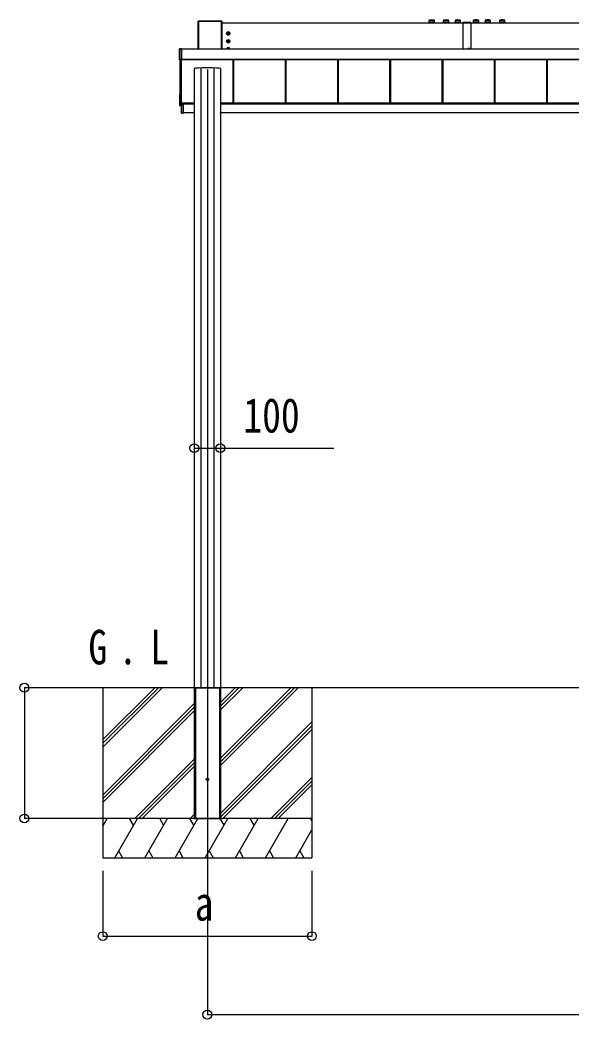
# Model space of a CAD drawing. Units: millimetres, scale not verified. Extents: x -16820 to 16820, y -11880 to 11880.
# Drawn here: x -13332 to -11224, y -9217 to -5396 of the extents above; entities that cross this region are included whole.
import ezdxf
from ezdxf.enums import TextEntityAlignment as Align

# ---------------------------------------------------------------- set-up
doc = ezdxf.new("R2010")
doc.units = ezdxf.units.MM
doc.header["$LTSCALE"] = 60
for name, color, linetype in [('0-2_USER1', 3, 'Continuous'), ('0-3_YKK_12', 2, 'Continuous'), ('0-4_YKK_A1', 4, 'Continuous'), ('0-5_YKK_D', 6, 'Continuous')]:
    doc.layers.add(name, color=color, linetype=linetype)
doc.styles.add('ＭＳ ゴシック', font='')
doc.styles.get('ＭＳ ゴシック').set_extended_font_data('MS Gothic')

msp = doc.modelspace()

# ---------------------------------------------------------------- linework, layer by layer
at = {"layer": '0-3_YKK_12'}
msp.add_line((-12614.92, -5585.03), (-12614.92, -8719.28), dxfattribs=at)
at = {"layer": '0-4_YKK_A1'}
for p, q in [((-12649.92, -5507.25), (-12649.92, -5400.49)), ((-12649.58, -5400.63), (-12649.92, -5400.49)), ((-12649.58, -5507.25), (-12649.58, -5400.63)), ((-12649.42, -5399.99), (-12560.42, -5399.99)), ((-12649.42, -5399.99), (-12649.08, -5400.13)), ((-12649.08, -5400.13), (-12649.08, -5400.62)), ((-12649.08, -5400.13), (-12560.76, -5400.13)), ((-12649.08, -5400.62), (-12649.08, -5507.25)), ((-12560.76, -5400.62), (-12649.08, -5400.62)), ((-12560.76, -5400.13), (-12560.42, -5399.99)), ((-12560.76, -5400.13), (-12560.76, -5400.62)), ((-12560.76, -5507.25), (-12560.76, -5400.62)), ((-12559.92, -5400.49), (-12560.26, -5400.63)), ((-12560.26, -5400.63), (-12560.26, -5507.25)), ((-12559.92, -5400.49), (-12559.92, -5507.25)), ((-12559.92, -5406.51), (-12022.02, -5406.51)), ((-11767.49, -5399.1), (-11767.89, -5405.66)), ((-11746.15, -5405.66), (-11746.55, -5399.1)), ((-11712.49, -5399.09), (-11712.89, -5405.65)), ((-11691.15, -5405.65), (-11691.55, -5399.09)), ((-11667.49, -5399.08), (-11667.89, -5405.64)), ((-11646.15, -5405.64), (-11646.55, -5399.08)), ((-11607.02, -5405.53), (-11637.02, -5405.53)), ((-11637.02, -5405.53), (-11637.02, -5507.25)), ((-11607.02, -5405.53), (-11607.02, -5507.25)), ((-11597.49, -5399.07), (-11597.89, -5405.63)), ((-11576.15, -5405.63), (-11576.55, -5399.07)), ((-11552.49, -5399.06), (-11552.89, -5405.62)), ((-11531.15, -5405.62), (-11531.55, -5399.06)), ((-11497.49, -5399.05), (-11497.89, -5405.61)), ((-11476.15, -5405.61), (-11476.55, -5399.05)), ((-12537.2, -5448.24), (-12537.92, -5448.24)), ((-12532.64, -5446.72), (-12531.92, -5446.72)), ((-12537.2, -5478.22), (-12537.92, -5478.22)), ((-12532.64, -5476.7), (-12531.92, -5476.7)), ((-12721.42, -5547.93), (-12721.42, -5506.87)), ((-12713.42, -5505.9), (-12720.95, -5506.37)), ((-12713.42, -5505.9), (-12713.42, -5506.38)), ((-12713.42, -5506.38), (-12713.42, -5548.35)), ((-9120.92, -5507.25), (-12713.42, -5507.25)), ((-12532.64, -5506.83), (-12531.92, -5506.83)), ((-12531.92, -5506.83), (-12531.92, -5507.25)), ((-12721.42, -5548.18), (-12721.42, -5547.93)), ((-12720.95, -5547.91), (-12713.42, -5548.35)), ((-12713.42, -5548.87), (-12720.95, -5548.43)), ((-12720.95, -5548.43), (-12720.95, -5548.68)), ((-12720.95, -5548.68), (-12715.24, -5549.03)), ((-12719.92, -5548.74), (-12719.92, -5721.62)), ((-12715.24, -5549.03), (-12715.24, -5548.99)), ((-12714.92, -5548.99), (-12714.92, -5721.62)), ((-12714.64, -5549), (-12713.42, -5549.08)), ((-12714.64, -5549), (-12713.42, -5549.08)), ((-12714.64, -5549), (-12714.64, -5549)), ((-9120.92, -5546.91), (-12713.42, -5546.91)), ((-9120.92, -5547.42), (-12713.42, -5547.42)), ((-12713.42, -5547.56), (-9120.92, -5547.56)), ((-9120.92, -5547.56), (-12713.42, -5547.56)), ((-12713.42, -5548.35), (-12713.42, -5548.87)), ((-12713.42, -5548.87), (-12713.42, -5549.08)), ((-12516.42, -5713.65), (-12516.42, -5547.56)), ((-12516.02, -5713.65), (-12516.02, -5547.56)), ((-12513.42, -5713.65), (-12513.42, -5547.56)), ((-12316.42, -5713.65), (-12316.42, -5547.56)), ((-12313.82, -5713.65), (-12313.82, -5547.56)), ((-12313.42, -5713.65), (-12313.42, -5547.56)), ((-12116.42, -5713.65), (-12116.42, -5547.56)), ((-12113.82, -5713.65), (-12113.82, -5547.56)), ((-12113.42, -5713.65), (-12113.42, -5547.56)), ((-11916.42, -5713.65), (-11916.42, -5547.56)), ((-11913.82, -5713.65), (-11913.82, -5547.56)), ((-11913.42, -5713.65), (-11913.42, -5547.56)), ((-11716.42, -5713.65), (-11716.42, -5547.56)), ((-11713.82, -5713.65), (-11713.82, -5547.56)), ((-11713.42, -5713.65), (-11713.42, -5547.56)), ((-11516.42, -5713.65), (-11516.42, -5547.56)), ((-11513.82, -5713.65), (-11513.82, -5547.56)), ((-11513.42, -5713.65), (-11513.42, -5547.56)), ((-11316.42, -5713.65), (-11316.42, -5547.56)), ((-11313.82, -5713.65), (-11313.82, -5547.56)), ((-11313.42, -5713.65), (-11313.42, -5547.56)), ((-12639.74, -5579.62), (-12639.74, -7950)), ((-12590.11, -5579.62), (-12590.11, -7950)), ((-12564.92, -5581.36), (-12564.92, -7950)), ((-12721.42, -5681.56), (-12721.42, -5722.62)), ((-12720.95, -5681.06), (-12719.92, -5681)), ((-12720.42, -5682.03), (-12719.92, -5682)), ((-12719.92, -5682.06), (-12720.42, -5682.09)), ((-12721.42, -5722.87), (-12721.42, -5722.62)), ((-12720.95, -5723.12), (-12715.24, -5723.47)), ((-12720.95, -5723.12), (-12720.95, -5723.37)), ((-12720.95, -5723.37), (-12714.42, -5723.78)), ((-12720.95, -5723.37), (-12720.95, -5723.37)), ((-12720.95, -5723.37), (-12714.42, -5723.78)), ((-12715.42, -5722.12), (-12719.42, -5722.12)), ((-12715.24, -5723.51), (-12715.24, -5723.47)), ((-12714.92, -5722.49), (-12714.92, -5721.62)), ((-12714.92, -5723.17), (-12714.92, -5723.21)), ((-12714.42, -5723.58), (-12714.64, -5723.57)), ((-12714.62, -5722.56), (-12714.42, -5722.57)), ((-12714.42, -5715.15), (-12714.42, -5713.4)), ((-12714.42, -5718.74), (-12714.42, -5715.15)), ((-12714.14, -5715.15), (-12714.42, -5715.15)), ((-12714.42, -5751.82), (-12714.42, -5718.74)), ((-12714.14, -5718.74), (-12714.42, -5718.74)), ((-12714.14, -5713.4), (-12714.14, -5715.15)), ((-12714.14, -5718.74), (-12714.14, -5751.82)), ((-12714.12, -5718.44), (-12714.12, -5715.45)), ((-12714.12, -5718.44), (-12714.12, -5718.44)), ((-12707.92, -5718.72), (-12714.12, -5718.74)), ((-12714.11, -5718.44), (-12714.11, -5718.44)), ((-12713.92, -5718.24), (-12713.92, -5715.65)), ((-12713.64, -5715.65), (-12713.92, -5715.65)), ((-12713.92, -5718.25), (-12713.92, -5718.24)), ((-12713.64, -5718.24), (-12713.92, -5718.24)), ((-12713.64, -5715.65), (-12713.64, -5718.24)), ((-12713.64, -5718.24), (-12707.92, -5718.22)), ((-12712.92, -5713.94), (-12712.92, -5713.4)), ((-12712.92, -5713.94), (-12707.92, -5713.93)), ((-12664.92, -5713.65), (-12711.92, -5713.65)), ((-12711.92, -5713.65), (-12711.92, -5713.94)), ((-12711.92, -5713.94), (-12711.92, -5713.94)), ((-12711.92, -5713.94), (-12711.16, -5713.94)), ((-12707.92, -5718.22), (-12707.92, -5713.93)), ((-12707.92, -5715.65), (-12664.92, -5715.65)), ((-12707.92, -5718.22), (-12707.92, -5718.42)), ((-12664.92, -5718.52), (-12707.92, -5718.52)), ((-9117.42, -5713.65), (-12564.92, -5713.65)), ((-12564.92, -5715.65), (-9118.92, -5715.65)), ((-9120.92, -5718.52), (-12564.92, -5718.52)), ((-12714.42, -5751.82), (-12714.14, -5751.82)), ((-12714.14, -5751.82), (-12707.92, -5752.2)), ((-12707.92, -5750), (-12665.77, -5750)), ((-12665.92, -5752.18), (-12665.79, -5750)), ((-12665.77, -5750), (-12665.29, -5750)), ((-12665.29, -5750), (-12665.42, -5752.18)), ((-12664.92, -5750), (-12665.29, -5750)), ((-12564.55, -5750), (-12564.92, -5750)), ((-12564.92, -5752.18), (-12564.42, -5752.18)), ((-12564.42, -5752.5), (-12564.92, -5752.5)), ((-12564.55, -5750), (-12564.07, -5750)), ((-12564.42, -5752.18), (-12564.55, -5750)), ((-12564.42, -5752.5), (-12564.42, -5752.18)), ((-12564.22, -5752.5), (-12564.42, -5752.5)), ((-12564.07, -5750), (-9120.92, -5750)), ((-12564.05, -5750), (-12563.92, -5752.18)), ((-12664.92, -7946), (-12664.92, -8450)), ((-12564.92, -7946), (-12564.92, -8450)), ((-4945.98, -7950), (-13253.69, -7950)), ((-13014.92, -7950), (-13014.92, -8600)), ((-13014.92, -8176.63), (-12788.29, -7950)), ((-13014.92, -8148.35), (-12816.57, -7950)), ((-13014.92, -8162.49), (-12802.49, -7950.06)), ((-12664.92, -7950), (-12664.92, -8450)), ((-12662.42, -7950), (-12662.42, -8450)), ((-12660.92, -7950), (-12660.92, -8450)), ((-12568.92, -7950), (-12568.92, -8450)), ((-12567.42, -7950), (-12567.42, -8450)), ((-12565.22, -7950), (-12564.92, -7950)), ((-12564.92, -7950), (-12564.92, -8450)), ((-12564.92, -8035), (-12479.92, -7950)), ((-12564.92, -8020.86), (-12494.06, -7950)), ((-12564.92, -8006.71), (-12508.21, -7950)), ((-12564.92, -8247.13), (-12267.83, -7950.04)), ((-12564.92, -8232.99), (-12281.97, -7950.04)), ((-12564.92, -8218.85), (-12296.11, -7950.04)), ((-12214.92, -7950), (-12214.92, -8600)), ((-13014.92, -8360.48), (-12664.92, -8010.48)), ((-13014.92, -8374.62), (-12664.92, -8024.62)), ((-13014.92, -8388.76), (-12664.92, -8038.76)), ((-12564.92, -8430.98), (-12214.92, -8080.98)), ((-12564.92, -8445.12), (-12214.92, -8095.12)), ((-12555.66, -8450), (-12214.92, -8109.26)), ((-12892.31, -8450), (-12664.92, -8222.61)), ((-12878.17, -8450), (-12664.92, -8236.75)), ((-12864.03, -8450), (-12664.92, -8250.9)), ((-12371.81, -8450), (-12214.92, -8293.11)), ((-12357.67, -8450), (-12214.92, -8307.25)), ((-12343.53, -8450), (-12214.92, -8321.39)), ((-12680.18, -8450), (-12664.92, -8434.74)), ((-12214.92, -8450), (-13014.92, -8450)), ((-13014.92, -8478.94), (-12998.21, -8450)), ((-12214.92, -8450), (-13014.92, -8450)), ((-13013.21, -8475.98), (-13014.92, -8473.02)), ((-12969.34, -8600), (-12882.74, -8450)), ((-12897.74, -8475.98), (-12912.74, -8450)), ((-12853.87, -8600), (-12767.27, -8450)), ((-12782.27, -8475.98), (-12797.27, -8450)), ((-12738.4, -8600), (-12651.8, -8450)), ((-12666.8, -8475.98), (-12681.8, -8450)), ((-12664.92, -8450), (-12564.92, -8450)), ((-12622.93, -8600), (-12536.33, -8450)), ((-12551.33, -8475.98), (-12566.33, -8450)), ((-12507.46, -8600), (-12420.86, -8450)), ((-12435.86, -8475.98), (-12450.86, -8450)), ((-12391.99, -8600), (-12305.39, -8450)), ((-12214.92, -8458.66), (-12219.92, -8450)), ((-12276.52, -8600), (-12214.92, -8493.3)), ((-12954.35, -8574.02), (-12939.35, -8600)), ((-12838.88, -8574.02), (-12823.88, -8600)), ((-12723.41, -8574.02), (-12708.41, -8600)), ((-12607.93, -8574.02), (-12592.94, -8600)), ((-12492.47, -8574.02), (-12477.47, -8600)), ((-12377, -8574.02), (-12362, -8600)), ((-12261.52, -8574.02), (-12246.53, -8600)), ((-13014.92, -8600), (-12214.92, -8600))]:
    msp.add_line(p, q, dxfattribs=at)
for points in [[(-12022.02, -5406.51), (-6222.02, -5406.51), (-5669.92, -5406.51)], [(-11768.78, -5405.92), (-11768.89, -5406.09), (-11768.91, -5406.24)], [(-11768.43, -5405.77), (-11768.38, -5405.74), (-11768.02, -5405.67), (-11767.3, -5405.61), (-11766.25, -5405.55), (-11764.9, -5405.49), (-11763.31, -5405.45), (-11761.5, -5405.41), (-11759.56, -5405.39), (-11757.53, -5405.38), (-11755.49, -5405.38), (-11753.5, -5405.4), (-11751.62, -5405.43), (-11749.91, -5405.47), (-11748.43, -5405.51), (-11747.23, -5405.57), (-11746.34, -5405.64), (-11745.8, -5405.71), (-11745.63, -5405.75)], [(-11713.78, -5405.91), (-11713.89, -5406.08), (-11713.91, -5406.24)], [(-11713.43, -5405.76), (-11713.38, -5405.74), (-11713.02, -5405.66), (-11712.3, -5405.6), (-11711.25, -5405.54), (-11709.9, -5405.48), (-11708.31, -5405.44), (-11706.5, -5405.4), (-11704.56, -5405.38), (-11702.53, -5405.37), (-11700.49, -5405.37), (-11698.5, -5405.39), (-11696.62, -5405.42), (-11694.91, -5405.46), (-11693.43, -5405.51), (-11692.23, -5405.56), (-11691.34, -5405.63), (-11690.8, -5405.7), (-11690.63, -5405.74)], [(-11668.78, -5405.91), (-11668.89, -5406.07), (-11668.91, -5406.23)], [(-11668.43, -5405.76), (-11668.38, -5405.73), (-11668.02, -5405.66), (-11667.3, -5405.59), (-11666.25, -5405.53), (-11664.9, -5405.47), (-11663.31, -5405.43), (-11661.5, -5405.4), (-11659.56, -5405.37), (-11657.53, -5405.36), (-11655.49, -5405.37), (-11653.5, -5405.38), (-11651.62, -5405.41), (-11649.91, -5405.45), (-11648.43, -5405.5), (-11647.23, -5405.56), (-11646.34, -5405.62), (-11645.8, -5405.69), (-11645.63, -5405.74)], [(-11598.63, -5405.79), (-11598.69, -5405.81), (-11598.81, -5405.93)], [(-11598.4, -5405.72), (-11598.24, -5405.68), (-11597.7, -5405.61), (-11596.81, -5405.55), (-11595.61, -5405.49), (-11594.13, -5405.44), (-11592.43, -5405.4), (-11590.55, -5405.37), (-11588.55, -5405.35), (-11586.51, -5405.35), (-11584.48, -5405.36), (-11582.54, -5405.38), (-11580.74, -5405.42), (-11579.14, -5405.46), (-11577.79, -5405.51), (-11576.74, -5405.57), (-11576.02, -5405.64), (-11575.66, -5405.71), (-11575.65, -5405.72)], [(-11553.63, -5405.78), (-11553.69, -5405.81), (-11553.81, -5405.92)], [(-11553.4, -5405.72), (-11553.24, -5405.67), (-11552.7, -5405.6), (-11551.81, -5405.54), (-11550.61, -5405.48), (-11549.13, -5405.43), (-11547.43, -5405.39), (-11545.55, -5405.36), (-11543.55, -5405.35), (-11541.51, -5405.34), (-11539.48, -5405.35), (-11537.54, -5405.37), (-11535.74, -5405.41), (-11534.14, -5405.45), (-11532.79, -5405.51), (-11531.74, -5405.57), (-11531.02, -5405.63), (-11530.66, -5405.7), (-11530.65, -5405.71)], [(-11498.63, -5405.77), (-11498.69, -5405.8), (-11498.81, -5405.91)], [(-11498.4, -5405.71), (-11498.24, -5405.66), (-11497.7, -5405.59), (-11496.81, -5405.53), (-11495.61, -5405.47), (-11494.13, -5405.42), (-11492.43, -5405.38), (-11490.55, -5405.35), (-11488.55, -5405.34), (-11486.51, -5405.33), (-11484.48, -5405.34), (-11482.54, -5405.36), (-11480.74, -5405.4), (-11479.14, -5405.44), (-11477.79, -5405.5), (-11476.74, -5405.56), (-11476.02, -5405.62), (-11475.66, -5405.69), (-11475.65, -5405.7)], [(-12537.92, -5448.24), (-12537.92, -5446.72), (-12537.2, -5446.72)], [(-12535.68, -5445.2), (-12535.68, -5444.48), (-12534.16, -5444.48), (-12534.16, -5445.2)], [(-12534.16, -5449.76), (-12534.16, -5450.48), (-12535.68, -5450.48), (-12535.68, -5449.76)], [(-12531.92, -5446.72), (-12531.92, -5448.24), (-12532.64, -5448.24)], [(-12539.92, -5507.25), (-12539.92, -5504.7), (-12534.92, -5501.81)], [(-12537.92, -5478.22), (-12537.92, -5476.7), (-12537.2, -5476.7)], [(-12535.68, -5475.18), (-12535.68, -5474.46), (-12534.16, -5474.46), (-12534.16, -5475.18)], [(-12534.16, -5479.74), (-12534.16, -5480.46), (-12535.68, -5480.46), (-12535.68, -5479.74)], [(-12534.92, -5501.81), (-12529.92, -5504.7), (-12529.92, -5507.25)], [(-12531.92, -5476.7), (-12531.92, -5478.22), (-12532.64, -5478.22)], [(-12713.42, -5506.38), (-12720.95, -5506.85), (-12720.95, -5547.91)], [(-12537.92, -5507.25), (-12537.92, -5506.83), (-12537.2, -5506.83)], [(-12535.68, -5505.31), (-12535.68, -5504.59), (-12534.16, -5504.59), (-12534.16, -5505.31)], [(-12715.24, -5548.99), (-12715.18, -5548.98), (-12715.13, -5548.97)], [(-12664.92, -5581.36), (-12664.92, -7950), (-12664.62, -7950), (-12565.22, -7950)], [(-12720.42, -5682.03), (-12720.42, -5722.15), (-12714.92, -5722.49), (-12714.92, -5723.17)], [(-12714.62, -5713.4), (-12704.92, -5713.4), (-12704.92, -5713.65)], [(-12714.62, -5722.56), (-12714.62, -5723.26), (-12714.42, -5723.27)], [(-12714.11, -5718.44), (-12714.12, -5718.44), (-12714.12, -5718.44)], [(-12714.1, -5718.44), (-12707.92, -5718.42), (-12707.92, -5718.72), (-12707.92, -5752.2)], [(-12707.92, -5752.2), (-12707.92, -5752.5), (-12714.14, -5752.12)], [(-12664.92, -5752.5), (-12665.42, -5752.5), (-12665.62, -5752.5)], [(-12665.42, -5752.5), (-12665.42, -5752.18), (-12664.92, -5752.18)]]:
    msp.add_lwpolyline(points, dxfattribs=at)
for points in [[(-12534.92, -5441.71), (-12529.92, -5444.6), (-12529.92, -5450.37), (-12534.92, -5453.26), (-12539.92, -5450.37), (-12539.92, -5444.6)], [(-12534.92, -5471.69), (-12529.92, -5474.58), (-12529.92, -5480.35), (-12534.92, -5483.24), (-12539.92, -5480.35), (-12539.92, -5474.58)]]:
    msp.add_lwpolyline(points, close=True, dxfattribs=at)
for centre, radius in [((-12534.92, -5447.48), 6.25), ((-12534.92, -5447.48), 5), ((-12534.92, -5477.46), 6.25), ((-12534.92, -5477.46), 5), ((-12614.92, -8300), 5)]:
    msp.add_circle(centre, radius, dxfattribs=at)
for centre, radius, start, end in [((-12649.08, -5400.63), 0.5, 90.15046, 179.81463), ((-12649.2, -5404.73), 4.12, 88.40447, 95.35624), ((-12560.76, -5400.63), 0.5, 0.18537, 89.84954), ((-12560.64, -5404.73), 4.12, 84.64376, 91.59553), ((-11757.01, -5516.29), 117.66, 84.90158, 95.11399), ((-11756.98, -5631.33), 225.52, 87.35048, 92.66936), ((-11764.29, -5399.38), 3.19, 87.13132, 174.52543), ((-11757.13, -5522.98), 126.97, 86.70011, 93.04891), ((-11749.69, -5399.37), 3.15, 1.62446, 87.11785), ((-11745.55, -5406.2), 0.411, 20.47829, 64.60156), ((-11702.01, -5516.28), 117.66, 84.90158, 95.11399), ((-11701.98, -5631.32), 225.52, 87.35048, 92.66936), ((-11709.29, -5399.37), 3.19, 87.13132, 174.52543), ((-11702.13, -5522.97), 126.97, 86.70011, 93.04891), ((-11694.69, -5399.36), 3.15, 1.62446, 87.11785), ((-11690.55, -5406.19), 0.411, 20.47829, 64.60156), ((-11657.01, -5516.27), 117.66, 84.90158, 95.11399), ((-11656.98, -5631.31), 225.52, 87.35048, 92.66936), ((-11664.29, -5399.37), 3.19, 87.13132, 174.52543), ((-11657.13, -5522.96), 126.97, 86.70011, 93.04891), ((-11649.69, -5399.35), 3.15, 1.62446, 87.11785), ((-11645.55, -5406.18), 0.411, 20.47829, 64.60156), ((-11594.33, -5399.35), 3.17, 88.97586, 178.25115), ((-11587, -5516.27), 117.67, 84.90628, 95.11784), ((-11586.98, -5631.3), 225.52, 87.35048, 92.66936), ((-11587.03, -5524.64), 128.66, 86.8506, 93.10193), ((-11579.68, -5399.31), 3.12, 4.87454, 87.70975), ((-11575.58, -5406.18), 0.432, 23.70801, 71.33999), ((-11549.33, -5399.34), 3.17, 88.97586, 178.25115), ((-11542, -5516.26), 117.67, 84.90628, 95.11784), ((-11541.98, -5631.29), 225.52, 87.35048, 92.66936), ((-11542.03, -5524.63), 128.66, 86.8506, 93.10193), ((-11534.68, -5399.3), 3.12, 4.87454, 87.70975), ((-11530.58, -5406.17), 0.432, 23.70801, 71.33999), ((-11494.33, -5399.33), 3.17, 88.97586, 178.25115), ((-11487, -5516.25), 117.67, 84.90628, 95.11784), ((-11486.98, -5631.28), 225.52, 87.35048, 92.66936), ((-11487.03, -5524.62), 128.66, 86.8506, 93.10193), ((-11479.68, -5399.29), 3.12, 4.87454, 87.70975), ((-11475.58, -5406.16), 0.432, 23.70801, 71.33999), ((-12534.92, -5447.48), 5.58, 153.74848, 206.25152), ((-12534.92, -5447.48), 5.58, 93.74848, 146.25152), ((-12534.92, -5447.48), 5.58, 213.74848, 266.25152), ((-12537.2, -5445.2), 1.52, 270, 0), ((-12537.2, -5449.76), 1.52, 0, 90), ((-12534.92, -5447.48), 5.58, 33.74848, 86.25152), ((-12534.92, -5447.48), 5.58, 273.74848, 326.25152), ((-12532.64, -5445.2), 1.52, 180, 270), ((-12532.64, -5449.76), 1.52, 90, 180), ((-12534.92, -5447.48), 5.58, 333.74848, 26.25152), ((-12534.92, -5507.59), 6.25, 3.13115, 176.86885), ((-12534.92, -5477.46), 5.58, 153.74848, 206.25152), ((-12534.92, -5477.46), 5.58, 93.74848, 146.25152), ((-12534.92, -5477.46), 5.58, 213.74848, 266.25152), ((-12534.92, -5507.59), 5.58, 93.74848, 146.25152), ((-12537.2, -5475.18), 1.52, 270, 0), ((-12537.2, -5479.74), 1.52, 0, 90), ((-12534.92, -5477.46), 5.58, 33.74848, 86.25152), ((-12534.92, -5477.46), 5.58, 273.74848, 326.25152), ((-12534.92, -5507.59), 5.58, 33.74848, 86.25152), ((-12532.64, -5475.18), 1.52, 180, 270), ((-12532.64, -5479.74), 1.52, 90, 180), ((-12534.92, -5477.46), 5.58, 333.74848, 26.25152), ((-12720.92, -5506.87), 0.5, 93.6197, 180), ((-12721.06, -5510.16), 3.31, 88.04871, 96.2006), ((-12718.97, -5506.61), 1.99, 173.18988, 187.0582), ((-12534.92, -5507.59), 5.58, 153.74848, 176.48929), ((-12534.92, -5507.59), 5, 3.91504, 176.08496), ((-12537.2, -5505.31), 1.52, 270, 0), ((-12532.64, -5505.31), 1.52, 180, 270), ((-12534.92, -5507.59), 5.58, 3.51071, 26.25152), ((-11615.02, -5507.03), 3, 355.77913, 184.22087), ((-12721.06, -5551.21), 3.31, 88.04871, 96.2006), ((-12720.92, -5547.93), 0.5, 180.01604, 266.51881), ((-12720.92, -5548.18), 0.5, 180.01604, 266.51881), ((-12718.71, -5548.17), 2.26, 173.44064, 186.55936), ((-12715.22, -5548.73), 0.3, 266.50034, 302.29446), ((-12715.13, -5550.14), 1.16, 87.84744, 92.19331), ((-12720.92, -5681.56), 0.5, 93.48119, 179.98396), ((-12720.92, -5722.62), 0.5, 180.01604, 266.51881), ((-12720.92, -5722.87), 0.5, 180, 266.3803), ((-12720.92, -5722.87), 0.5, 180.01604, 266.51881), ((-12719.42, -5721.62), 0.5, 180.01746, 270.01745), ((-12715.42, -5721.62), 0.5, 269.98255, 359.98254), ((-12715.22, -5723.17), 0.3, 266.48405, 359.9811), ((-12715.22, -5723.21), 0.3, 266.48405, 359.9811), ((-12714.62, -5713.1), 0.3, 180.01746, 270.01745), ((-12674.89, -5725.76), 39.81, 176.3927, 176.83925), ((-12714.12, -5715.15), 0.3, 180.01746, 270.01745), ((-12714.12, -5718.74), 0.3, 90.12237, 180), ((-12712.8, -5715.22), 1.35, 177.08798, 189.90325), ((-12712.92, -5718.66), 1.22, 169.53624, 183.72385), ((-12712.91, -5718.61), 1.21, 171.62247, 185.82998), ((-12712.87, -5718.66), 1.25, 169.72631, 183.54265), ((-12714.1, -5718.74), 0.3, 90.22184, 92.22662), ((-12714.1, -5718.58), 0.141, 90.0241, 94.22537), ((-12713.71, -5720.23), 1.98, 88.04873, 96.20074), ((-12714.12, -5751.82), 0.3, 180, 266.5), ((-12712.91, -5751.97), 1.24, 173.06854, 186.93146), ((-12665.62, -5752.2), 0.3, 176.5, 270), ((-12564.22, -5752.2), 0.3, 270, 3.5)]:
    msp.add_arc(centre, radius, start, end, dxfattribs=at)
for centre, major_axis, ratio, start_param, end_param in [((-12649.42, -5400.49), (0.382, -0.325), 0.996231, 2.2770247, 3.8440941), ((-12560.42, -5400.49), (0.382, 0.325), 0.996231, 5.5806839, 7.1477533), ((-12714.64, -5549.02), (0.6, -0.037), 0.034769, 2.4574856, 3.1437205), ((-12714.64, -5549.02), (0.6, -0.037), 0.034769, 1.5729242, 2.4574856), ((-12614.92, -5581.36), (-50, 0), 0.04, 3.1415927, 6.2831853), ((-12714.64, -5723.55), (0.6, -0.037), 0.034769, 3.1437205, 4.7145169), ((-12714.62, -5722.55), (0.3, -0.018), 0.034769, 3.1437205, 4.7145169), ((-12714.62, -5723.25), (0.3, -0.037), 0.034385, 3.1458013, 4.7165976), ((-12714.14, -5715.65), (0.301, 0.4), 0.997782, 5.3593221, 6.9301184), ((-12714.14, -5718.24), (0.301, 0.4), 0.997782, 3.7885257, 3.8252324), ((-12714.12, -5715.65), (0.108, 0.169), 0.994155, 5.2849907, 6.855787), ((-12714.12, -5718.24), (-0.145, 0.15), 0.921201, 2.3686772, 3.9027669), ((-12714.12, -5718.24), (0.482, -0.007), 0.414889, 4.7553012, 6.2893908), ((-12713.62, -5718.24), (0.001, 0.2), 0.09157, 1.5714198, 1.6062613), ((-12665.42, -5752.2), (0.5, -0.018), 0.036539, 1.5736281, 3.1406975), ((-12564.42, -5752.2), (0.5, 0.018), 0.036539, 0.0008951, 1.5679645)]:
    msp.add_ellipse(centre, major_axis=major_axis, ratio=ratio, start_param=start_param, end_param=end_param, dxfattribs=at)
at = {"layer": '0-5_YKK_D'}
for p, q in [((-12565.18, -7032.68), (-12565.18, -7032.66)), ((-13015.92, -7950), (-13315.92, -7950)), ((-13314.92, -7950), (-13314.92, -8450)), ((-13015.92, -8450), (-13315.92, -8450)), ((-13015.17, -8650), (-13015.17, -8901)), ((-12614.93, -8651), (-12614.93, -9201)), ((-12215.17, -8650), (-12215.17, -8901)), ((-13015.17, -8900), (-12215.17, -8900)), ((-12614.93, -9200), (-5614.93, -9200))]:
    msp.add_line(p, q, dxfattribs=at)
msp.add_lwpolyline([(-12665.18, -7033.68), (-12565.18, -7033.66), (-12130.78, -7033.59)], dxfattribs=at)
for centre in [(-12665.18, -7033.68), (-12565.18, -7033.66), (-13314.92, -7950), (-13314.92, -8450), (-13015.17, -8900), (-12215.17, -8900), (-12614.93, -9200)]:
    msp.add_circle(centre, 17, dxfattribs=at)

# ---------------------------------------------------------------- texts
at = {"layer": '0-2_USER1', "style": 'ＭＳ ゴシック', "width": 0.8}
for s, p in [('G', (-13070, -7900)), ('L', (-12833.58, -7900)), ('.', (-12954.8, -7900))]:
    msp.add_text(s, height=132, dxfattribs=at).set_placement(p, align=Align.BOTTOM_LEFT)
at = {"layer": '0-5_YKK_D', "style": 'ＭＳ ゴシック', "width": 0.8}
msp.add_text('100', height=132, rotation=0.01, dxfattribs=at).set_placement((-12477.19, -7013.65), align=Align.BOTTOM_LEFT)
msp.add_text('a', height=132, dxfattribs=at).set_placement((-12663.17, -8880), align=Align.BOTTOM_LEFT)

doc.saveas('drawing.dxf')
